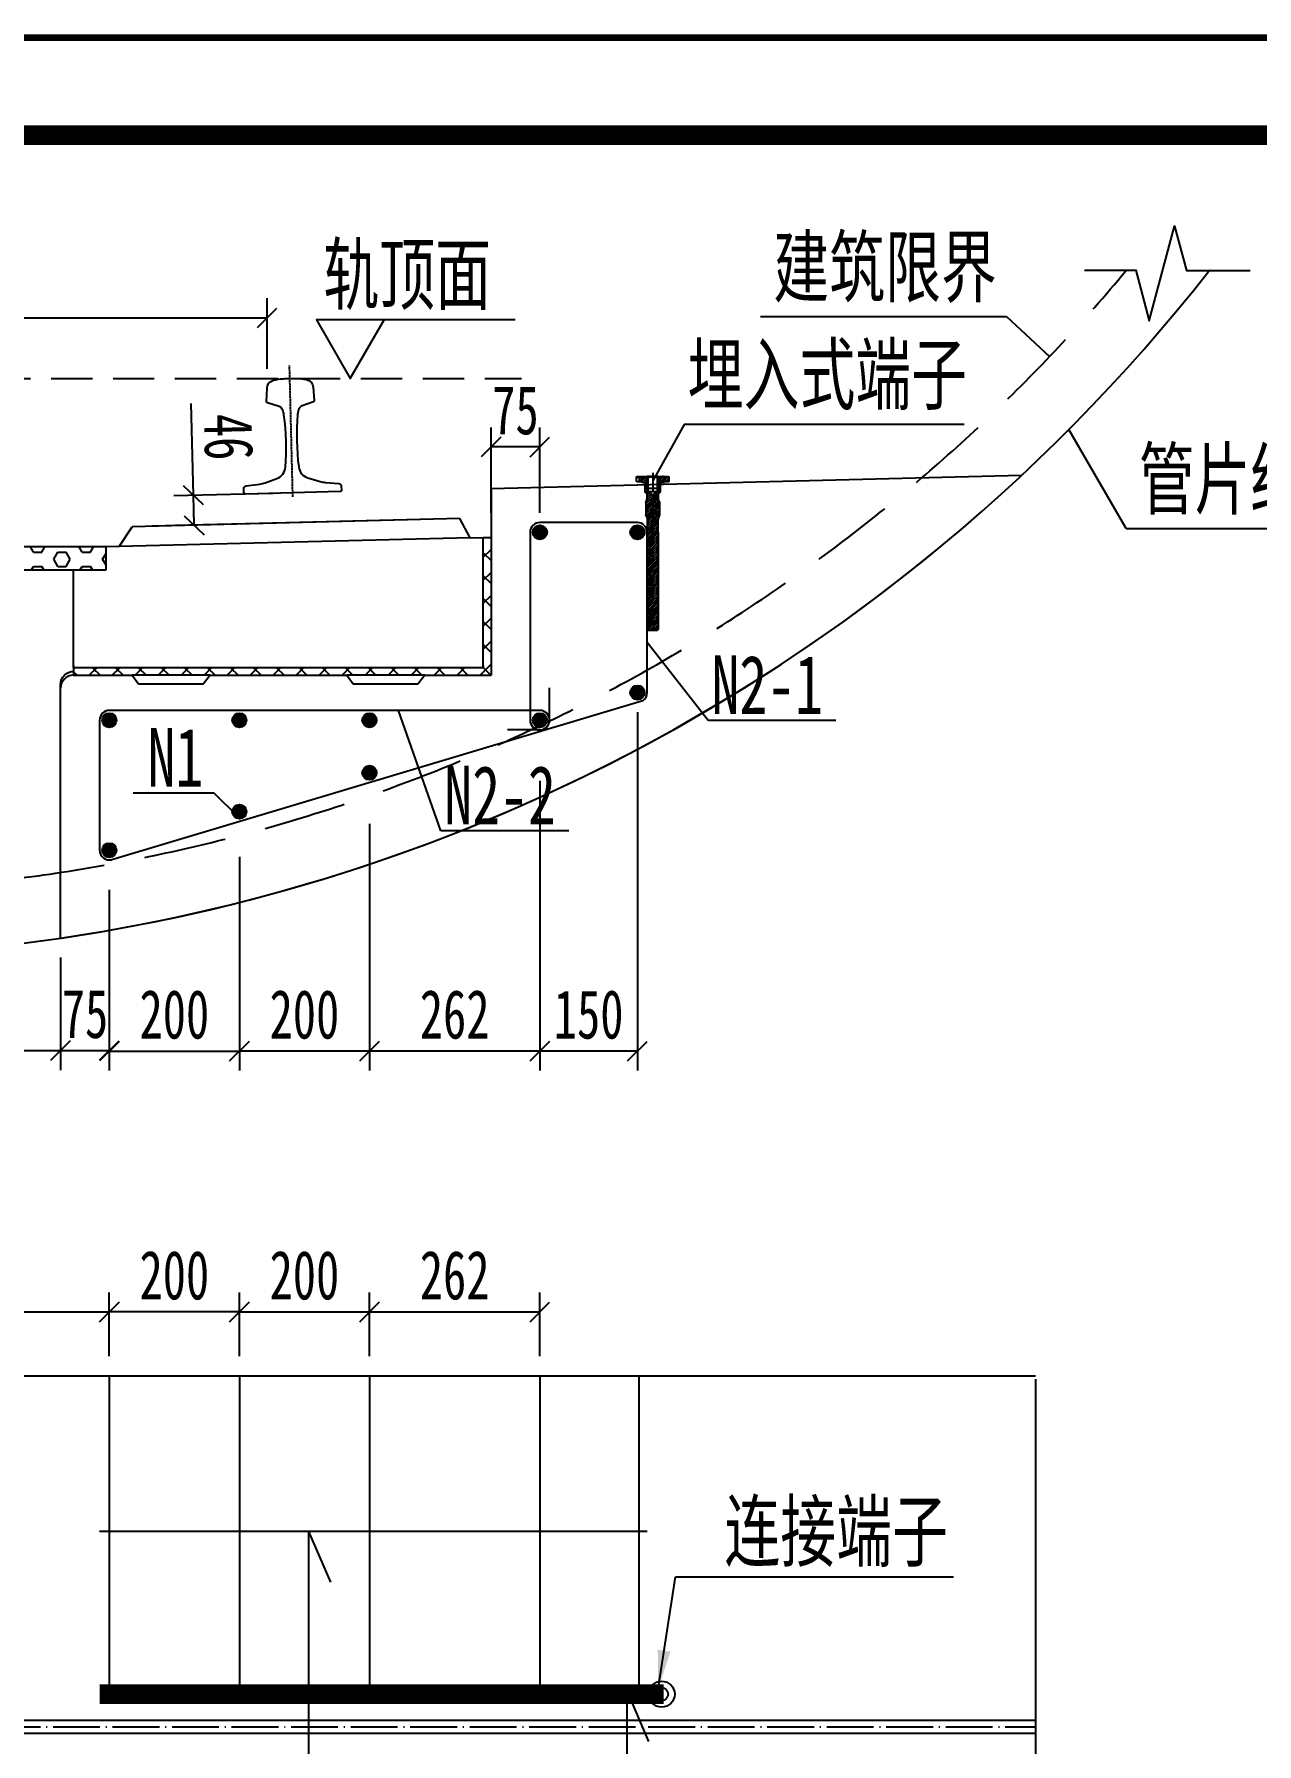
# Model space of a CAD drawing. Header units: millimetres. Extents: x -1537 to 20523, y -39880 to -29629.
# Drawn here: x 12463 to 14343, y -33588 to -30959 of the extents above; entities that cross this region are included whole.
import ezdxf
from ezdxf.enums import TextEntityAlignment as Align

# ---------------------------------------------------------------- set-up
doc = ezdxf.new("R2010")
doc.units = ezdxf.units.MM
for name, pattern in [('ACAD_ISO04W100', [30.5, 24, -3, 0.5, -3]), ('CENTER', [4.1, 3, -0.5, 0.1, -0.5]), ('DASHED', [19.05, 12.7, -6.35])]:
    doc.linetypes.add(name, pattern=pattern)
doc.layers.get('Defpoints').update_dxf_attribs({"color": 250})
for name, color, linetype in [('07', 6, 'CENTER'), ('2', 4, 'Continuous'), ('4', 4, 'Continuous'), ('Axes', 7, 'ACAD_ISO04W100'), ('BZ', 7, 'Continuous'), ('D■02 地材填充', 250, 'Continuous'), ('GesoftDrawFrameFrameBlockLayer', 7, 'Continuous'), ('GesoftDrawFrameInLineLayer', 85, 'Continuous'), ('GesoftDrawFrameOutLineLayer', 180, 'Continuous'), ('GesoftDrawFrameTitleLayer', 7, 'Continuous'), ('Q◆03 公共标注', 44, 'Continuous'), ('Wall-混凝土墙', 200, 'Continuous'), ('Z☆06 引线层', 44, 'Continuous'), ('Z☆09 辅助线', 60, 'Continuous'), ('标注', 3, 'Continuous'), ('粗实线', 4, 'Continuous'), ('钢筋', 4, 'Continuous')]:
    doc.layers.add(name, color=color, linetype=linetype)
doc.styles.add('宋体', font='SimSun.ttf', dxfattribs={"width": 0.7})
doc.styles.add('宋体样式', font='SimSun.ttf', dxfattribs={"width": 0.8})
doc.styles.add('宋体样式宽度0.7', font='SimSun.ttf', dxfattribs={"width": 0.7})
doc.styles.add('条形码', font='BC_C39.FBC', dxfattribs={"height": 11})
doc.dimstyles.new('1比30', dxfattribs={"dimscale": 30, "dimtxt": 2.5, "dimasz": 1, "dimexe": 1, "dimexo": 1, "dimtad": 3, "dimdec": 0, "dimzin": 0, "dimdsep": 46, "dimtxsty": '宋体', "dimblk": 'OBLIQUE', "dimcen": 0.09, "dimadec": 0, "dimazin": 0, "dimtfac": 1, "dimtdec": 0, "dimtofl": 0, "dimtmove": 0, "dimatfit": 3, "dimfxl": 0, "dimtolj": 1, "dimtzin": 0, "dimarcsym": 0})

# ---------------------------------------------------------------- blocks, each defined once
blk = doc.blocks.new('_Oblique')
at = {"color": 0, "linetype": 'ByBlock', "lineweight": -2}
blk.add_line((-0.5, -0.5), (0.5, 0.5), dxfattribs=at)
blk = doc.blocks.new('*D77')
at = {"layer": 'Defpoints', "color": 0, "transparency": 16777216}
for p in [(12821, -31395.3), (11385.9, -31503.7), (12821, -31503.7)]:
    blk.add_point(p, dxfattribs=at)
at = {"layer": '标注', "color": 0, "lineweight": -2, "transparency": 16777216}
for p, q in [((11385.9, -31473.7), (11385.9, -31365.3)), ((12821, -31473.7), (12821, -31365.3)), ((11385.9, -31395.3), (12821, -31395.3))]:
    blk.add_line(p, q, dxfattribs=at)
at = {"layer": '标注', "color": 0, "lineweight": -2, "transparency": 16777216, "xscale": 30, "yscale": 30, "zscale": 30, "rotation": 180}
blk.add_blockref('_Oblique', (11385.9, -31395.3), dxfattribs=at)
at = {"layer": '标注', "color": 0, "lineweight": -2, "transparency": 16777216, "xscale": 30, "yscale": 30, "zscale": 30}
blk.add_blockref('_Oblique', (12821, -31395.3), dxfattribs=at)
at = {"layer": '标注', "color": 0, "transparency": 16777216, "insert": (12200.8, -31339.1), "char_height": 75, "attachment_point": 5, "style": '宋体'}
blk.add_mtext('\\A1;1435', dxfattribs=at)
blk = doc.blocks.new('*D79')
at = {"layer": 'Defpoints', "color": 0, "transparency": 16777216}
for p in [(12860.4, -31664.5), (12708.9, -31714.3), (12861.5, -31710.5)]:
    blk.add_point(p, dxfattribs=at)
at = {"layer": '标注', "color": 0, "lineweight": -2, "transparency": 16777216}
for p, q in [((12707.8, -31668.3), (12704.2, -31526.9)), ((12830.4, -31665.3), (12677.8, -31669.1)), ((12708.9, -31714.3), (12707.8, -31668.3)), ((12831.5, -31711.2), (12678.9, -31715))]:
    blk.add_line(p, q, dxfattribs=at)
at = {"layer": '标注', "color": 0, "lineweight": -2, "transparency": 16777216, "xscale": 30, "yscale": 30, "zscale": 30}
for p, rotation in [((12707.8, -31668.3), 91.43209618416522), ((12708.9, -31714.3), 271.4320961841652)]:
    blk.add_blockref('_Oblique', p, dxfattribs=dict(at, rotation=rotation))
at = {"layer": '标注', "color": 0, "transparency": 16777216, "insert": (12761.8, -31578.6), "char_height": 75, "attachment_point": 5, "rotation": 271.4321, "style": '宋体'}
blk.add_mtext('\\A1;46', dxfattribs=at)
blk = doc.blocks.new('*D73')
at = {"layer": 'Defpoints', "color": 0, "transparency": 16777216}
for p in [(12978.4, -32143.7), (12778.4, -32194.4), (12778.4, -32523.1)]:
    blk.add_point(p, dxfattribs=at)
at = {"layer": 'Wall-混凝土墙', "color": 0, "lineweight": -2, "transparency": 16777216}
for p, q in [((12978.4, -32173.7), (12978.4, -32553.1)), ((12778.4, -32224.4), (12778.4, -32553.1)), ((12978.4, -32523.1), (12778.4, -32523.1))]:
    blk.add_line(p, q, dxfattribs=at)
at = {"layer": 'Wall-混凝土墙', "color": 0, "lineweight": -2, "transparency": 16777216, "xscale": 30, "yscale": 30, "zscale": 30, "rotation": 180}
blk.add_blockref('_Oblique', (12778.4, -32523.1), dxfattribs=at)
at = {"layer": 'Wall-混凝土墙', "color": 0, "lineweight": -2, "transparency": 16777216, "xscale": 30, "yscale": 30, "zscale": 30}
blk.add_blockref('_Oblique', (12978.4, -32523.1), dxfattribs=at)
at = {"layer": 'Wall-混凝土墙', "color": 0, "transparency": 16777216, "insert": (12878.4, -32466.9), "char_height": 75, "attachment_point": 5, "style": '宋体'}
blk.add_mtext('\\A1;200', dxfattribs=at)
blk = doc.blocks.new('*D74')
at = {"layer": 'Defpoints', "color": 0, "transparency": 16777216}
for p in [(12778.4, -32194.4), (12578.4, -32245), (12778.4, -32523.1)]:
    blk.add_point(p, dxfattribs=at)
at = {"layer": 'Wall-混凝土墙', "color": 0, "lineweight": -2, "transparency": 16777216}
for p, q in [((12778.4, -32224.4), (12778.4, -32553.1)), ((12578.4, -32275), (12578.4, -32553.1)), ((12578.4, -32523.1), (12778.4, -32523.1))]:
    blk.add_line(p, q, dxfattribs=at)
at = {"layer": 'Wall-混凝土墙', "color": 0, "lineweight": -2, "transparency": 16777216, "xscale": 30, "yscale": 30, "zscale": 30, "rotation": 180}
blk.add_blockref('_Oblique', (12578.4, -32523.1), dxfattribs=at)
at = {"layer": 'Wall-混凝土墙', "color": 0, "lineweight": -2, "transparency": 16777216, "xscale": 30, "yscale": 30, "zscale": 30}
blk.add_blockref('_Oblique', (12778.4, -32523.1), dxfattribs=at)
at = {"layer": 'Wall-混凝土墙', "color": 0, "transparency": 16777216, "insert": (12678.4, -32466.9), "char_height": 75, "attachment_point": 5, "style": '宋体'}
blk.add_mtext('\\A1;200', dxfattribs=at)
blk = doc.blocks.new('*D75')
at = {"layer": 'Defpoints', "color": 0, "transparency": 16777216}
for p in [(13240.4, -32077.4), (12978.4, -32143.7), (12978.4, -32523.1)]:
    blk.add_point(p, dxfattribs=at)
at = {"layer": 'Wall-混凝土墙', "color": 0, "lineweight": -2, "transparency": 16777216}
for p, q in [((13240.4, -32107.4), (13240.4, -32553.1)), ((12978.4, -32173.7), (12978.4, -32553.1)), ((13240.4, -32523.1), (12978.4, -32523.1))]:
    blk.add_line(p, q, dxfattribs=at)
at = {"layer": 'Wall-混凝土墙', "color": 0, "lineweight": -2, "transparency": 16777216, "xscale": 30, "yscale": 30, "zscale": 30, "rotation": 180}
blk.add_blockref('_Oblique', (12978.4, -32523.1), dxfattribs=at)
at = {"layer": 'Wall-混凝土墙', "color": 0, "lineweight": -2, "transparency": 16777216, "xscale": 30, "yscale": 30, "zscale": 30}
blk.add_blockref('_Oblique', (13240.4, -32523.1), dxfattribs=at)
at = {"layer": 'Wall-混凝土墙', "color": 0, "transparency": 16777216, "insert": (13109.4, -32466.9), "char_height": 75, "attachment_point": 5, "style": '宋体'}
blk.add_mtext('\\A1;262', dxfattribs=at)
blk = doc.blocks.new('*D76')
at = {"layer": 'Defpoints', "color": 0, "transparency": 16777216}
for p in [(13390.4, -31971.7), (13240.4, -32077.4), (13240.4, -32523.1)]:
    blk.add_point(p, dxfattribs=at)
at = {"layer": 'Wall-混凝土墙', "color": 0, "lineweight": -2, "transparency": 16777216}
for p, q in [((13390.4, -32001.7), (13390.4, -32553.1)), ((13240.4, -32107.4), (13240.4, -32553.1)), ((13390.4, -32523.1), (13240.4, -32523.1))]:
    blk.add_line(p, q, dxfattribs=at)
at = {"layer": 'Wall-混凝土墙', "color": 0, "lineweight": -2, "transparency": 16777216, "xscale": 30, "yscale": 30, "zscale": 30, "rotation": 180}
blk.add_blockref('_Oblique', (13240.4, -32523.1), dxfattribs=at)
at = {"layer": 'Wall-混凝土墙', "color": 0, "lineweight": -2, "transparency": 16777216, "xscale": 30, "yscale": 30, "zscale": 30}
blk.add_blockref('_Oblique', (13390.4, -32523.1), dxfattribs=at)
at = {"layer": 'Wall-混凝土墙', "color": 0, "transparency": 16777216, "insert": (13315.4, -32466.9), "char_height": 75, "attachment_point": 5, "style": '宋体'}
blk.add_mtext('\\A1;150', dxfattribs=at)
blk = doc.blocks.new('埋入式端子-2')
at = {"color": 2, "linetype": 'CENTER', "ltscale": 10}
blk.add_line((0, 0), (0, -242.2), dxfattribs=at)
at = {"color": 2, "ltscale": 0.03}
for p, q in [((-25, -6.9), (-25, -12.4)), ((-19.7, -13.9), (-25, -8.6)), ((-23.4, -13.9), (-25, -12.3)), ((-21, -5.9), (-24, -5.9)), ((-15, -14.9), (-24, -5.9)), ((-23.5, -13.9), (-17.5, -13.9)), ((-21, -6.2), (-21, -5.9)), ((-19.5, -6.7), (-20.5, -6.7)), ((-19.5, -5.9), (-19.5, -6.7)), ((-16.5, -5.9), (-19.5, -5.9)), ((-8.5, -17.7), (-19.5, -6.7)), ((-17.5, -13.9), (-17.5, -13.9)), ((-16.5, -6), (-16.6, -5.9)), ((-16.5, -6.7), (-16.5, -5.9)), ((-15.5, -6.7), (-16.5, -6.7)), ((-16.5, -14.9), (-13.5, -14.9)), ((-8.5, -14), (-15.8, -6.7)), ((-15, -5.9), (-15, -6.2)), ((-8.5, -5.9), (-15, -5.9)), ((-8.5, -10.3), (-12.9, -5.9)), ((-11.5, -16.9), (-11.5, -29.4)), ((-8.5, -21.4), (-11.5, -18.4)), ((-7.4, -26.2), (-11.5, -22.1)), ((0, -37.3), (-11.5, -25.8)), ((-8.5, -6.5), (-9.2, -5.9)), ((-7.4, -7), (-8.5, -5.9)), ((-8.5, -23.9), (-8.5, -5.9)), ((8.5, -23.9), (-8.5, -23.9)), ((-7.4, -28.9), (-7.4, -7)), ((-7.4, -7), (7.4, -7)), ((8.5, -5.9), (7.4, -7)), ((7.4, -7), (7.4, -28.9)), ((11.3, -30.1), (7.4, -26.2)), ((24, -5.9), (8.5, -5.9)), ((8.5, -23.9), (8.5, -5.9)), ((14.7, -14.9), (8.5, -8.7)), ((11.8, -15.8), (8.5, -12.4)), ((11.5, -19.1), (8.5, -16.1)), ((11.5, -22.8), (8.5, -19.8)), ((11.5, -26.5), (8.5, -23.5)), ((17.5, -14), (9.4, -5.9)), ((11.5, -29.4), (11.5, -16.9)), ((21, -13.8), (13.1, -5.9)), ((13.5, -14.9), (16.5, -14.9)), ((21, -10.1), (16.8, -5.9)), ((17.5, -13.9), (23.5, -13.9)), ((25, -6.7), (21, -6.7)), ((21, -6.9), (21, -13.9)), ((25, -7), (21, -7)), ((25, -12.4), (25, -6.9)), ((-10.2, -30.9), (-11.5, -29.5)), ((-10.7, -45.6), (-10.7, -64.6)), ((0, -59.6), (-10.7, -48.9)), ((10.2, -66.1), (-10.6, -45.2)), ((-10, -30.9), (-9.9, -30.9)), ((0, -52.2), (-9.3, -42.8)), ((0, -48.5), (-8.6, -39.8)), ((-8.4, -32.4), (-8.4, -38.5)), ((0, -41), (-8.4, -32.7)), ((0, -44.7), (-8.4, -36.4)), ((0, -34.3), (-7.4, -28.9)), ((7.4, -28.9), (-7.4, -28.9)), ((7.4, -28.9), (0, -34.3)), ((10.7, -48), (0, -37.3)), ((10.7, -51.7), (0, -41)), ((10.7, -55.4), (0, -44.7)), ((10.7, -59.1), (0, -48.5)), ((10.7, -62.9), (0, -52.2)), ((9.4, -43), (0.4, -34)), ((8.4, -38.2), (2.5, -32.4)), ((8.4, -34.5), (4.7, -30.9)), ((8.8, -31.3), (6.8, -29.3)), ((8.4, -38.5), (8.4, -32.4)), ((9.9, -30.9), (10, -30.9)), ((10.7, -45.6), (10.7, -64.6)), ((0, -63.3), (-10.7, -52.6)), ((0, -67), (-10.7, -56.3)), ((0, -70.7), (-10.7, -60)), ((0, -74.4), (-10.7, -63.8)), ((0, -78.2), (-8.9, -69.3)), ((-8.4, -91.1), (-8.4, -72)), ((0, -81.9), (-8.4, -73.5)), ((0, -85.6), (-8.4, -77.2)), ((9, -68.6), (0, -59.6)), ((8.4, -71.7), (0, -63.3)), ((8.4, -75.4), (0, -67)), ((8.4, -79.1), (0, -70.7)), ((8.4, -82.8), (0, -74.4)), ((8.4, -86.5), (0, -78.2)), ((8.4, -72), (8.4, -91.1)), ((0, -89.3), (-8.4, -80.9)), ((8.4, -101.4), (-8.4, -84.7)), ((8.4, -105.1), (-8.4, -88.4)), ((-8.4, -91.1), (-8.4, -97.8)), ((-3.2, -97.2), (-8.4, -92.1)), ((8.4, -108.8), (-8.4, -92.1)), ((0, -104.1), (-8.4, -95.8)), ((-8.4, -97.8), (-8.4, -241.2)), ((0, -107.9), (-8.4, -99.5)), ((0, -111.6), (-8.4, -103.2)), ((0, -100.4), (-0.4, -100)), ((8.4, -90.2), (0, -81.9)), ((7.6, -93.2), (0, -85.6)), ((8.4, -97.6), (0, -89.3)), ((0.6, -93.6), (0, -93)), ((8.4, -112.5), (0, -104.1)), ((8.4, -105.1), (0.9, -97.6)), ((8.4, -101.4), (3.3, -96.3)), ((8.4, -91.1), (8.4, -241.2)), ((-8.4, -124.2), (-8.8, -123.8)), ((0, -115.3), (-8.4, -106.9)), ((0, -119), (-8.4, -110.6)), ((0, -122.7), (-8.4, -114.4)), ((0, -126.4), (-8.4, -118.1)), ((0, -130.1), (-8.4, -121.8)), ((0, -133.8), (-8.4, -125.5)), ((0, -137.6), (-8.4, -129.2)), ((8.4, -116.2), (0, -107.9)), ((8.4, -119.9), (0, -111.6)), ((8.4, -123.6), (0, -115.3)), ((8.4, -127.3), (0, -119)), ((8.4, -131.1), (0, -122.7)), ((8.4, -134.8), (0, -126.4)), ((8.4, -138.5), (0, -130.1)), ((8.4, -149.6), (-8.4, -132.9)), ((8.4, -153.3), (-8.4, -136.6)), ((8.4, -157), (-8.4, -140.3)), ((8.4, -160.8), (-8.4, -144.1)), ((8.4, -164.5), (-8.4, -147.8)), ((-8.4, -150.5), (-8.4, -157.2)), ((-3.2, -156.6), (-8.4, -151.5)), ((8.4, -168.2), (-8.4, -151.5)), ((0, -163.5), (-8.4, -155.2)), ((8.4, -142.2), (0, -133.8)), ((8.4, -145.9), (0, -137.6)), ((7.6, -152.6), (0, -145)), ((0.6, -153), (0, -152.4)), ((8.4, -164.5), (0.9, -157)), ((8.4, -160.8), (3.3, -155.7)), ((8.4, -150.5), (8.4, -157.6)), ((0, -167.3), (-8.4, -158.9)), ((0, -171), (-8.4, -162.6)), ((0, -174.7), (-8.4, -166.3)), ((0, -178.4), (-8.4, -170)), ((0, -182.1), (-8.4, -173.8)), ((0, -185.8), (-8.4, -177.5)), ((0, -189.5), (-8.4, -181.2)), ((0, -159.8), (-0.4, -159.4)), ((8.4, -171.9), (0, -163.5)), ((8.4, -175.6), (0, -167.3)), ((8.4, -179.3), (0, -171)), ((8.4, -183), (0, -174.7)), ((8.4, -186.7), (0, -178.4)), ((8.4, -190.5), (0, -182.1)), ((0, -193.2), (-8.4, -184.9)), ((0, -196.9), (-8.4, -188.6)), ((8.4, -209), (-8.4, -192.3)), ((8.4, -212.7), (-8.4, -196)), ((8.4, -216.4), (-8.4, -199.7)), ((8.4, -220.1), (-8.4, -203.4)), ((8.4, -223.9), (-8.4, -207.2)), ((-8.4, -209.9), (-8.4, -216.6)), ((8.4, -194.2), (0, -185.8)), ((8.4, -197.9), (0, -189.5)), ((8.4, -201.6), (0, -193.2)), ((8.4, -205.3), (0, -196.9)), ((7.6, -212), (0, -204.4)), ((-3.2, -216), (-8.4, -210.9)), ((8.4, -227.6), (-8.4, -210.9)), ((0, -222.9), (-8.4, -214.6)), ((0, -226.6), (-8.4, -218.3)), ((8.4, -238.7), (-8.4, -222)), ((7.2, -241.2), (-8.4, -225.7)), ((3.4, -241.2), (-8.4, -229.4)), ((0, -241.5), (-8.4, -233.1)), ((0, -219.2), (-0.4, -218.8)), ((0.6, -212.4), (0, -211.8)), ((8.4, -231.3), (0, -222.9)), ((8.4, -235), (0, -226.6)), ((8.4, -223.9), (0.9, -216.4)), ((-4, -241.2), (-8.4, -236.9)), ((8.3, -241.2), (-8.4, -241.2)), ((-8.4, -241.2), (-7.4, -242.2)), ((7.3, -242.2), (-7.4, -242.2)), ((8.3, -241.2), (7.3, -242.2))]:
    blk.add_line(p, q, dxfattribs=at)
at = {"color": 2}
for p, q in [((-19.5, -5.9), (-21, -5.9)), ((-16.5, -5.9), (-15, -5.9)), ((-15, -5.9), (-15, -5.9)), ((-8.5, -5.9), (8.5, -5.9)), ((17.5, -13.9), (17.5, -13.9))]:
    blk.add_line(p, q, dxfattribs=at)
at = {"color": 2, "ltscale": 0.03}
for centre, radius, start, end in [((-24, -6.9), 1, 90, 180), ((-23.5, -12.4), 1.5, 180, 270), ((-20.5, -6.2), 0.5, 180, 270), ((-16.5, -13.9), 1, 180, 270), ((-15.5, -6.2), 0.5, 270, 0), ((-13.5, -16.9), 2, 0, 90), ((13.5, -16.9), 2, 90, 180), ((16.5, -13.9), 1, 270, 0), ((20, -6.9), 1, 0, 90), ((23.5, -12.4), 1.5, 270, 0), ((24, -6.9), 1, 0, 90), ((-10, -29.4), 1.5, 180, 270), ((-9.9, -32.4), 1.5, 0, 90), ((9.9, -32.4), 1.5, 90, 180), ((10, -29.4), 1.5, 270, 0), ((9.1, -45.6), 1.6, 0, 38.3125), ((8.3, -64.6), 2.4, 323.4468, 0)]:
    blk.add_arc(centre, radius, start, end, dxfattribs=at)
at = {"color": 2}
for centre, radius, start, end in [((-9.1, -45.6), 1.6, 141.6875, 180), ((-8.3, -64.6), 2.4, 180, 216.5532)]:
    blk.add_arc(centre, radius, start, end, dxfattribs=at)
at = {"color": 2, "ltscale": 0.03}
for points in [[(-10.3, -44.6), (-8.8, -42.7), (-8.9, -40.6), (-8.4, -38.5)], [(10.3, -44.6), (8.8, -42.7), (8.9, -40.6), (8.4, -38.5)], [(-10.2, -66), (-8.8, -67.9), (-8.9, -70), (-8.4, -72)], [(10.2, -66), (8.8, -67.9), (8.9, -70), (8.4, -72)]]:
    blk.add_open_spline(points, degree=3, dxfattribs=at)
blk = doc.blocks.new('*D85')
at = {"layer": 'Defpoints', "color": 0, "transparency": 16777216}
for p in [(13165.4, -31594), (13165.4, -31725.1), (13240.4, -31725.1)]:
    blk.add_point(p, dxfattribs=at)
at = {"layer": 'Wall-混凝土墙', "color": 0, "lineweight": -2, "transparency": 16777216}
for p, q in [((13165.4, -31695.1), (13165.4, -31564)), ((13240.4, -31695.1), (13240.4, -31564)), ((13240.4, -31594), (13165.4, -31594))]:
    blk.add_line(p, q, dxfattribs=at)
at = {"layer": 'Wall-混凝土墙', "color": 0, "lineweight": -2, "transparency": 16777216, "xscale": 30, "yscale": 30, "zscale": 30, "rotation": 180}
blk.add_blockref('_Oblique', (13165.4, -31594), dxfattribs=at)
at = {"layer": 'Wall-混凝土墙', "color": 0, "lineweight": -2, "transparency": 16777216, "xscale": 30, "yscale": 30, "zscale": 30}
blk.add_blockref('_Oblique', (13240.4, -31594), dxfattribs=at)
at = {"layer": 'Wall-混凝土墙', "color": 0, "transparency": 16777216, "insert": (13202.9, -31537.7), "char_height": 75, "attachment_point": 5, "style": '宋体'}
blk.add_mtext('\\A1;75', dxfattribs=at)
blk = doc.blocks.new('*D70')
at = {"layer": 'Defpoints', "color": 0, "transparency": 16777216}
for p in [(12978.4, -32924.2), (12778.4, -33022.4), (12978.4, -33022.4)]:
    blk.add_point(p, dxfattribs=at)
at = {"layer": 'Q◆03 公共标注', "color": 0, "lineweight": -2, "transparency": 16777216}
for p, q in [((12778.4, -32992.4), (12778.4, -32894.2)), ((12978.4, -32992.4), (12978.4, -32894.2)), ((12778.4, -32924.2), (12978.4, -32924.2))]:
    blk.add_line(p, q, dxfattribs=at)
at = {"layer": 'Q◆03 公共标注', "color": 0, "lineweight": -2, "transparency": 16777216, "xscale": 30, "yscale": 30, "zscale": 30, "rotation": 180}
blk.add_blockref('_Oblique', (12778.4, -32924.2), dxfattribs=at)
at = {"layer": 'Q◆03 公共标注', "color": 0, "lineweight": -2, "transparency": 16777216, "xscale": 30, "yscale": 30, "zscale": 30}
blk.add_blockref('_Oblique', (12978.4, -32924.2), dxfattribs=at)
at = {"layer": 'Q◆03 公共标注', "color": 0, "transparency": 16777216, "insert": (12878.4, -32868), "char_height": 75, "attachment_point": 5, "style": '宋体'}
blk.add_mtext('\\A1;200', dxfattribs=at)
blk = doc.blocks.new('*D71')
at = {"layer": 'Defpoints', "color": 0, "transparency": 16777216}
for p in [(13240.4, -32924.2), (12978.4, -33022.4), (13240.4, -33022.4)]:
    blk.add_point(p, dxfattribs=at)
at = {"layer": 'Q◆03 公共标注', "color": 0, "lineweight": -2, "transparency": 16777216}
for p, q in [((12978.4, -32992.4), (12978.4, -32894.2)), ((13240.4, -32992.4), (13240.4, -32894.2)), ((12978.4, -32924.2), (13240.4, -32924.2))]:
    blk.add_line(p, q, dxfattribs=at)
at = {"layer": 'Q◆03 公共标注', "color": 0, "lineweight": -2, "transparency": 16777216, "xscale": 30, "yscale": 30, "zscale": 30, "rotation": 180}
blk.add_blockref('_Oblique', (12978.4, -32924.2), dxfattribs=at)
at = {"layer": 'Q◆03 公共标注', "color": 0, "lineweight": -2, "transparency": 16777216, "xscale": 30, "yscale": 30, "zscale": 30}
blk.add_blockref('_Oblique', (13240.4, -32924.2), dxfattribs=at)
at = {"layer": 'Q◆03 公共标注', "color": 0, "transparency": 16777216, "insert": (13109.4, -32868), "char_height": 75, "attachment_point": 5, "style": '宋体'}
blk.add_mtext('\\A1;262', dxfattribs=at)
blk = doc.blocks.new('*D72')
at = {"layer": 'Defpoints', "color": 0, "transparency": 16777216}
for p in [(12578.4, -32924.2), (12578.4, -33022.4), (12778.4, -33022.4)]:
    blk.add_point(p, dxfattribs=at)
at = {"layer": 'Q◆03 公共标注', "color": 0, "lineweight": -2, "transparency": 16777216}
for p, q in [((12578.4, -32992.4), (12578.4, -32894.2)), ((12778.4, -32992.4), (12778.4, -32894.2)), ((12778.4, -32924.2), (12578.4, -32924.2))]:
    blk.add_line(p, q, dxfattribs=at)
at = {"layer": 'Q◆03 公共标注', "color": 0, "lineweight": -2, "transparency": 16777216, "xscale": 30, "yscale": 30, "zscale": 30, "rotation": 180}
blk.add_blockref('_Oblique', (12578.4, -32924.2), dxfattribs=at)
at = {"layer": 'Q◆03 公共标注', "color": 0, "lineweight": -2, "transparency": 16777216, "xscale": 30, "yscale": 30, "zscale": 30}
blk.add_blockref('_Oblique', (12778.4, -32924.2), dxfattribs=at)
at = {"layer": 'Q◆03 公共标注', "color": 0, "transparency": 16777216, "insert": (12678.4, -32868), "char_height": 75, "attachment_point": 5, "style": '宋体'}
blk.add_mtext('\\A1;200', dxfattribs=at)
blk = doc.blocks.new('*D87')
at = {"layer": 'Defpoints', "color": 0, "transparency": 16777216}
for p in [(12578.4, -32924.2), (12103.4, -33042.5), (12578.4, -33022.4)]:
    blk.add_point(p, dxfattribs=at)
at = {"layer": '钢筋', "color": 0, "lineweight": -2, "transparency": 16777216}
for p, q in [((12103.4, -33012.5), (12103.4, -32894.2)), ((12578.4, -32992.4), (12578.4, -32894.2)), ((12103.4, -32924.2), (12578.4, -32924.2))]:
    blk.add_line(p, q, dxfattribs=at)
at = {"layer": '钢筋', "color": 0, "lineweight": -2, "transparency": 16777216, "xscale": 30, "yscale": 30, "zscale": 30, "rotation": 180}
blk.add_blockref('_Oblique', (12103.4, -32924.2), dxfattribs=at)
at = {"layer": '钢筋', "color": 0, "lineweight": -2, "transparency": 16777216, "xscale": 30, "yscale": 30, "zscale": 30}
blk.add_blockref('_Oblique', (12578.4, -32924.2), dxfattribs=at)
at = {"layer": '钢筋', "color": 0, "transparency": 16777216, "insert": (12340.9, -32868), "char_height": 75, "attachment_point": 5, "style": '宋体'}
blk.add_mtext('\\A1;475', dxfattribs=at)
blk = doc.blocks.new('0.75_ffb4e8d4558ec0704e1d2cd9ca1a2cbc')
at = {"layer": 'GesoftDrawFrameInLineLayer', "color": 0, "const_width": 1}
blk.add_lwpolyline([(0, 0), (0, 287), (-705, 287), (-705, 0), (0, 0)], dxfattribs=at)
at = {"layer": 'GesoftDrawFrameOutLineLayer', "color": 0, "const_width": 0.35}
blk.add_lwpolyline([(5, -5), (5, 292), (-730, 292), (-730, -5), (5, -5)], dxfattribs=at)
blk = doc.blocks.new('GESOFT00000000NEW_049a35bf7f0736cc4250df00ece10f93_ffb4e8d4558ec0704e1d2cd9ca1a2cbc_2e1cf7a908f61d0b50dc33cccab90907')
at = {"layer": 'GesoftDrawFrameFrameBlockLayer'}
blk.add_blockref('0.75_ffb4e8d4558ec0704e1d2cd9ca1a2cbc', (0, 0), dxfattribs=at)
at = {"layer": 'GesoftDrawFrameTitleLayer', "color": 7, "style": '条形码', "width": 2}
blk.add_attdef('BARCODE', (-2.796, 60.502), '', height=6, rotation=90, dxfattribs=at)
at = {"layer": 'GesoftDrawFrameTitleLayer', "style": '宋体样式'}
for tag, height, width, p in [('GCMC0', 3.6, 0.8, (-40, 43.4)), ('SHEJI', 2.5, 0.8, (-154, 35.2)), ('SHEJI2', 2.5, 0.8, (-137.763, 35.267)), ('SJJD', 2.5, 0.8, (-14, 34.4)), ('JIAOHE', 2.5, 0.8, (-154, 28.8)), ('JIAOHE2', 2.5, 0.8, (-137.614, 28.829)), ('VERSION0', 2.5, 0.8, (-14, 26.4)), ('ZTSD', 2.5, 0.8, (-190, 24)), ('CEMING', 4, 0.7, (-84, 22.588)), ('ZYFZR1', 2.5, 0.8, (-154, 22.4)), ('ZYFZR2', 2.5, 0.8, (-137.757, 22.237)), ('BILI', 2.5, 0.8, (-14, 18.4)), ('XMFZR1', 2.5, 0.8, (-154, 16)), ('XMFZR2', 2.5, 0.8, (-137.983, 16.217)), ('DOCNAME0', 3.5, 0.9, (-84, 13.27)), ('RIQI', 2.5, 0.8, (-14, 10.4)), ('SENHE', 2.5, 0.8, (-154, 9.6)), ('SENHE2', 2.5, 0.8, (-137.406, 9.521)), ('DOCNAME2', 3.5, 0.9, (-84, 9.416)), ('XTSD', 2.5, 0.8, (-190, 4.8)), ('SENDING', 2.5, 0.8, (-154, 3.2)), ('SENDING2', 2.5, 0.8, (-137.406, 3.809)), ('TUHAO', 2.5, 0.8, (-91.5, 3.2)), ('PROJECTNO', 2.5, 0.8, (-47.498, 3.2)), ('PAGENUMBER', 2.5, 0.8, (-31.783, 3.831)), ('PAGECOUNT', 2.5, 0.8, (-10.803, 3.831))]:
    blk.add_attdef(tag, text='', height=height, dxfattribs=dict(at, width=width)).set_placement(p, align=Align.MIDDLE_CENTER)
blk.add_attdef('PIANMING', text='', height=4, dxfattribs=at).set_placement((-84, 31.087), align=Align.MIDDLE_CENTER)
blk = doc.blocks.new('*D93')
at = {"color": 0, "lineweight": -2, "transparency": 16777216}
for p, q in [((11703.4, -32367.2), (11703.4, -32552.2)), ((12503.4, -32379.3), (12503.4, -32552.2)), ((11703.4, -32522.2), (12503.4, -32522.2))]:
    blk.add_line(p, q, dxfattribs=at)
at = {"layer": 'Defpoints', "color": 0, "transparency": 16777216}
for p in [(11703.4, -32337.2), (12503.4, -32349.3), (12503.4, -32522.2)]:
    blk.add_point(p, dxfattribs=at)
at = {"color": 0, "lineweight": -2, "transparency": 16777216, "xscale": 30, "yscale": 30, "zscale": 30, "rotation": 180}
blk.add_blockref('_Oblique', (11703.4, -32522.2), dxfattribs=at)
at = {"color": 0, "lineweight": -2, "transparency": 16777216, "xscale": 30, "yscale": 30, "zscale": 30}
blk.add_blockref('_Oblique', (12503.4, -32522.2), dxfattribs=at)
at = {"color": 0, "transparency": 16777216, "insert": (12103.4, -32466), "char_height": 75, "attachment_point": 5, "style": '宋体'}
blk.add_mtext('\\A1;800', dxfattribs=at)
blk = doc.blocks.new('*D94')
at = {"color": 0, "lineweight": -2, "transparency": 16777216}
for p, q in [((12503.4, -32379.3), (12503.4, -32552.2)), ((12578.4, -32367.2), (12578.4, -32552.2)), ((12503.4, -32522.2), (12578.4, -32522.2))]:
    blk.add_line(p, q, dxfattribs=at)
at = {"layer": 'Defpoints', "color": 0, "transparency": 16777216}
for p in [(12578.4, -32337.2), (12503.4, -32349.3), (12578.4, -32522.2)]:
    blk.add_point(p, dxfattribs=at)
at = {"color": 0, "lineweight": -2, "transparency": 16777216, "xscale": 30, "yscale": 30, "zscale": 30, "rotation": 180}
blk.add_blockref('_Oblique', (12503.4, -32522.2), dxfattribs=at)
at = {"color": 0, "lineweight": -2, "transparency": 16777216, "xscale": 30, "yscale": 30, "zscale": 30}
blk.add_blockref('_Oblique', (12578.4, -32522.2), dxfattribs=at)
at = {"color": 0, "transparency": 16777216, "insert": (12540.9, -32466), "char_height": 75, "attachment_point": 5, "style": '宋体'}
blk.add_mtext('\\A1;75', dxfattribs=at)

msp = doc.modelspace()

# ---------------------------------------------------------------- hatches: boundary and pattern name
at = {"layer": 'BZ'}
h = msp.add_hatch(dxfattribs=at)
h.set_pattern_fill('HEX,_O', color=256, scale=100)
h.set_pattern_definition([(0, (-509200.607, -18484.084), (0, 21.6506351), [12.5, -25]), (120, (-509200.607, -18484.084), (-18.75, -10.82531755), [12.5, -25]), (60, (-509188.107, -18484.084), (-18.75, 10.82531755), [12.5, -25])])
h.paths.add_polyline_path([(12573.41642, -31747.61563), (12103.41642, -31747.61563), (12103.41642, -31783.11526), (12573.41642, -31783.11526)])
at = {"layer": 'D■02 地材填充'}
h = msp.add_hatch(dxfattribs=at)
h.set_pattern_fill('ANSI37', color=0, scale=200)
h.set_pattern_definition([(45, (-509200.607, -18484.084), (-17.6776695, 17.6776695), []), (135, (-509200.607, -18484.084), (-17.6776695, -17.6776695), [])])
h.paths.add_polyline_path([(13153.41642, -31733.11562), (13153.41642, -31933.11526), (12523.41642, -31933.11526), (12523.41642, -31945.11526), (13165.41642, -31945.11526), (13165.41642, -31733.11526)])
at = {"layer": '钢筋'}
h = msp.add_hatch(color=256, dxfattribs=at)
h.dxf.hatch_style = 1
edge = h.paths.add_edge_path()
edge.add_arc((13240.41642, -31725.14002), 11, 0, 360)
h = msp.add_hatch(color=256, dxfattribs=at)
h.dxf.hatch_style = 1
edge = h.paths.add_edge_path()
edge.add_arc((13240.41642, -31725.14003), 11, 0, 360)
h = msp.add_hatch(color=256, dxfattribs=at)
h.dxf.hatch_style = 1
edge = h.paths.add_edge_path()
edge.add_arc((13390.41642, -31725.14003), 11, 0, 360)
h = msp.add_hatch(color=256, dxfattribs=at)
h.dxf.hatch_style = 1
edge = h.paths.add_edge_path()
edge.add_arc((13390.41643, -31725.14002), 11, 0, 360)
h = msp.add_hatch(color=256, dxfattribs=at)
h.dxf.hatch_style = 1
edge = h.paths.add_edge_path()
edge.add_arc((13390.41643, -31971.70031), 11, 0, 360)
h = msp.add_hatch(color=256, dxfattribs=at)
h.dxf.hatch_style = 1
edge = h.paths.add_edge_path()
edge.add_arc((12578.41642, -32014.14002), 11, 0, 360)
h = msp.add_hatch(color=256, dxfattribs=at)
h.dxf.hatch_style = 1
edge = h.paths.add_edge_path()
edge.add_arc((12778.41642, -32014.14002), 11, 0, 360)
h = msp.add_hatch(color=256, dxfattribs=at)
h.dxf.hatch_style = 1
edge = h.paths.add_edge_path()
edge.add_arc((12978.41642, -32014.14002), 11, 0, 360)
h = msp.add_hatch(color=256, dxfattribs=at)
h.dxf.hatch_style = 1
edge = h.paths.add_edge_path()
edge.add_arc((13240.41642, -32014.14001), 11, 0, 360)
h = msp.add_hatch(color=256, dxfattribs=at)
h.dxf.hatch_style = 1
edge = h.paths.add_edge_path()
edge.add_arc((13240.41642, -32014.14002), 11, 0, 360)
h = msp.add_hatch(color=256, dxfattribs=at)
h.dxf.hatch_style = 1
edge = h.paths.add_edge_path()
edge.add_arc((12978.41643, -32095.03799), 11, 0, 360)
h = msp.add_hatch(color=256, dxfattribs=at)
h.dxf.hatch_style = 1
edge = h.paths.add_edge_path()
edge.add_arc((12778.41643, -32154.91064), 11, 0, 360)
h = msp.add_hatch(color=256, dxfattribs=at)
h.dxf.hatch_style = 1
edge = h.paths.add_edge_path()
edge.add_arc((12578.41642, -32214.14002), 11, 0, 360)
h = msp.add_hatch(color=256, dxfattribs=at)
h.dxf.hatch_style = 1
edge = h.paths.add_edge_path()
edge.add_arc((12578.41643, -32214.14002), 11, 0, 360)

# ---------------------------------------------------------------- linework, layer by layer
at = {"linetype": 'DASHED', "ltscale": 5}
msp.add_line((11345.84615, -31488.50366), (13212.04747, -31488.57034), dxfattribs=at)
msp.add_lwpolyline([(14077.9057, -31322.28679), (14156.68422, -31322.28679), (14177.44497, -31399.76696), (14216.37955, -31254.46114), (14234.68168, -31322.76563), (14332.50977, -31322.76563)])
at = {"ltscale": 0.8}
msp.add_lwpolyline([(12910.16293, -31648.50661), (12931.49422, -31650.33838, -0.3821619134), (12935.15074, -31654.22375), (12935.31119, -31660.64157, -0.4142135624), (12933.3618, -31662.69093), (12787.4074, -31666.33979, -0.4142135624), (12785.35804, -31664.3904), (12785.19759, -31657.97258, -0.3821619134), (12788.6554, -31653.90936), (12809.86851, -31651.01397, 0.0526809065), (12818.03137, -31649.00845), (12836.02721, -31642.51724, 0.2959713505), (12849.19809, -31625.18265, 0.0505666231), (12846.98129, -31544.51286, 0.0993425693), (12843.84726, -31535.18827, 0.1861467865), (12839.32661, -31531.62329), (12821.57431, -31526.22762, -0.3409338849), (12820.15742, -31524.23693), (12820.95192, -31503.65062, -0.334738992), (12830.69887, -31491.4032, -0.0484879342), (12845.99409, -31489.0202, -0.008335579), (12855.98597, -31488.57034, -0.008335579), (12865.98785, -31488.52035, -0.0484879342), (12881.38304, -31490.1361, -0.334738992), (12891.7298, -31501.88118), (12893.55199, -31522.40206, -0.3409338849), (12892.23633, -31524.46107), (12874.84508, -31530.71217, 0.1885271315), (12870.43896, -31534.52348, 0.0993425693), (12867.77479, -31543.99302, 0.0505666231), (12869.59172, -31624.67281, 0.2959713505), (12883.61234, -31641.32761), (12902.75966, -31647.01078, 0.0503850157), (12910.6594, -31648.51241)], format="xyb", dxfattribs=at)
for radius in [20, 10]:
    msp.add_circle((13427.71244, -33512.01782), radius)
msp.add_arc((12103.41642, -29628.53073), 2750, 218.03083125, 322.00023598)
at = {"linetype": 'DASHED', "lineweight": 25, "ltscale": 10}
msp.add_arc((12104.05114, -29628.5308), 2650, 219.72870647, 320.24384723, dxfattribs=at)
at = {"layer": '07', "color": 0, "linetype": 'DASHED', "ltscale": 50}
for p, q in [((12573.41642, -31783.11526), (12573.41642, -31747.61563)), ((12523.41642, -31933.11526), (12523.41642, -31783.11526))]:
    msp.add_line(p, q, dxfattribs=at)
at = {"layer": '07', "color": 2, "linetype": 'DASHED', "ltscale": 50}
msp.add_line((12103.41642, -31783.11526), (12573.41642, -31783.11526), dxfattribs=at)
at = {"layer": '2', "color": 0}
msp.add_line((13076.46708, -31705.10102), (12644.42657, -31715.90203), dxfattribs=at)
at = {"layer": '4', "color": 0, "linetype": 'CENTER'}
msp.add_line((12860.53455, -31670.47389), (12855.49336, -31468.79052), dxfattribs=at)
at = {"layer": '4', "color": 0}
for p, q in [((13165.41642, -31657.99026), (13981.22383, -31637.59502)), ((13165.41642, -31657.99026), (13165.41642, -31945.11526)), ((13117.61577, -31704.16463), (12613.42752, -31716.61243)), ((13133.41642, -31733.78228), (13117.61577, -31704.16463)), ((13133.41642, -31733.78228), (12593.42383, -31747.11544)), ((12593.42752, -31747.11535), (12613.42752, -31716.61243)), ((13133.41642, -31733.78228), (13153.41642, -31733.11562)), ((13153.41642, -31933.11526), (13153.41642, -31733.11526)), ((13153.41642, -31733.11526), (13165.41642, -31733.11526)), ((12593.42752, -31747.11535), (12573.41642, -31747.61563)), ((12523.41642, -31930.11526), (12523.41642, -31945.11526)), ((12523.41642, -31933.11526), (13153.41642, -31933.11526)), ((13153.41642, -31930.11526), (13153.41642, -31933.11526)), ((12523.41642, -31945.11526), (12613.41642, -31945.11526)), ((12613.41642, -31945.11526), (12623.41642, -31958.11526)), ((12733.41642, -31945.11526), (12613.41642, -31945.11526)), ((12623.41642, -31958.11526), (12723.41642, -31958.11526)), ((12733.41642, -31945.11526), (12723.41642, -31958.11526)), ((12733.41642, -31945.11526), (12943.41642, -31945.11526)), ((12943.41642, -31945.11526), (12953.41642, -31958.11526)), ((13063.41642, -31945.11526), (12943.41642, -31945.11526)), ((12953.41642, -31958.11526), (13053.41642, -31958.11526)), ((13063.41642, -31945.11526), (13053.41642, -31958.11526)), ((13063.41642, -31945.11526), (13165.41642, -31945.11526))]:
    msp.add_line(p, q, dxfattribs=at)
msp.add_arc((12523.41642, -31965.11526), 20, 90, 180, dxfattribs=at)
msp.add_arc((12523.41642, -31965.11526), 20, 90, 180, dxfattribs=at)
at = {"layer": 'Axes', "color": 6, "ltscale": 3}
msp.add_line((10204.52958, -33562.01782), (14002.30327, -33562.01782), dxfattribs=at)
at = {"layer": 'BZ'}
msp.add_lwpolyline([(10204.52958, -33022.42944), (12073.20529, -33022.42944), (12090.07776, -33118.11798), (12123.8227, -32926.74091), (12140.69517, -33022.42944), (14002.30327, -33022.42944)], dxfattribs=at)
at = {"layer": 'Wall-混凝土墙'}
for p, q in [((12573.41642, -31747.61563), (12103.41642, -31747.61563)), ((12884.91446, -33262.01782), (12884.91446, -37358.41807)), ((12884.91446, -33262.01782), (12918.51522, -33339.66577)), ((13374.04617, -33507.01782), (13407.64692, -33584.66577)), ((13374.04617, -33512.01782), (13374.04617, -37363.41807))]:
    msp.add_line(p, q, dxfattribs=at)
at = {"layer": 'Wall-混凝土墙', "color": 0}
msp.add_line((12523.41642, -31933.11526), (12523.41642, -31945.11526), dxfattribs=at)
at = {"layer": 'Z☆09 辅助线'}
for p, q in [((14002.30327, -33027.42944), (14002.30327, -37104.36661)), ((10204.52958, -33552.01782), (14002.30327, -33552.01782)), ((10204.52958, -33572.01782), (14002.30327, -33572.01782))]:
    msp.add_line(p, q, dxfattribs=at)
at = {"layer": 'Z☆09 辅助线', "color": 0}
msp.add_lwpolyline([(12503.41642, -32349.2843), (12503.41642, -31959.14004, -0.4142135624), (12523.41642, -31939.14004)], format="xyb", dxfattribs=at)
at = {"layer": '标注'}
for p, q in [((13579.76742, -31393.57022), (13957.92867, -31393.57022)), ((13957.92867, -31393.57022), (14024.22597, -31454.84638)), ((13462.46777, -31559.57731), (13413.94059, -31645.80192)), ((13892.9402, -31559.57731), (13462.46777, -31559.57731)), ((14141.73695, -31719.57103), (14053.78433, -31567.23262)), ((14141.73695, -31719.57103), (14816.4401, -31719.57103)), ((13499.05064, -32014.45705), (13405.41643, -31894.77305)), ((13088.28993, -32184.19685), (13022.91783, -31999.14002)), ((13695.56114, -32014.45705), (13499.05064, -32014.45705)), ((12739.79337, -32126.20147), (12614.835, -32126.20147)), ((12739.79337, -32126.20147), (12775.51628, -32161.92437)), ((13284.80043, -32184.19685), (13088.28993, -32184.19685))]:
    msp.add_line(p, q, dxfattribs=at)
msp.add_lwpolyline([(13202.61372, -31398.59487), (12896.96569, -31398.59487), (12948.90926, -31488.56377), (13000.85283, -31398.59487)], dxfattribs=at)
at = {"layer": '粗实线'}
msp.add_arc((12103.41642, -29628.53073), 2750, 230.45244225, 309.48023636, dxfattribs=at)
at = {"layer": '钢筋'}
for p, q in [((13225.41642, -31725.14002), (13225.41642, -32014.15211)), ((13390.41643, -31710.14002), (13240.41642, -31710.14002)), ((13405.41643, -31971.7018), (13405.41643, -31725.14002)), ((13255.41642, -32014.14002), (13255.41642, -31964.14002)), ((13398.65871, -31984.23287), (12582.09732, -32228.68138)), ((12563.41642, -32014.14002), (12563.41642, -32214.14002)), ((13240.41643, -31999.14002), (12578.41642, -31999.14002)), ((13240.41643, -32029.14002), (13190.41643, -32029.14002)), ((12578.41642, -33022.42944), (12578.41642, -33512.01782)), ((12778.41642, -33022.42944), (12778.41642, -33512.01782)), ((12978.41642, -33022.42944), (12978.41642, -33512.01782)), ((13240.41642, -33022.42944), (13240.41642, -33512.01782)), ((13392.71244, -33022.42944), (13392.71244, -33512.01782)), ((13405.41642, -33262.01782), (12563.41642, -33262.01782))]:
    msp.add_line(p, q, dxfattribs=at)
at = {"layer": '钢筋', "const_width": 30, "elevation": 0}
msp.add_lwpolyline([(12563.41642, -33512.01782), (13430.65331, -33512.01782)], dxfattribs=at)
at = {"layer": '钢筋'}
for centre in [(13240.41642, -31725.14002), (13240.41642, -31725.14003), (13390.41642, -31725.14003), (13390.41643, -31725.14002), (13390.41643, -31971.70031), (12578.41642, -32014.14002), (12778.41642, -32014.14002), (12978.41642, -32014.14002), (13240.41642, -32014.14001), (13240.41642, -32014.14002), (12978.41643, -32095.03799), (12778.41643, -32154.91064), (12578.41642, -32214.14002), (12578.41643, -32214.14002)]:
    msp.add_circle(centre, 11, dxfattribs=at)
for centre, start, end in [((13240.41642, -31725.14002), 90, 180), ((13390.41643, -31725.14002), 360, 90), ((13390.41643, -31971.70032), 303.33171285, 0.00566193), ((12578.41642, -32014.14002), 90, 180), ((13240.41642, -32014.14002), 180, 0), ((13240.41346, -32014.14002), 269.99999554, 89.98868062), ((12578.41642, -32214.14002), 180, 270), ((12578.41642, -32214.14002), 270, 284.20507239), ((12578.41643, -32214.14002), 270, 284.20507239)]:
    msp.add_arc(centre, 15, start, end, dxfattribs=at)

# ---------------------------------------------------------------- block references
at = {"xscale": 30, "yscale": 30, "zscale": 30}
msp.add_blockref('GESOFT00000000NEW_049a35bf7f0736cc4250df00ece10f93_ffb4e8d4558ec0704e1d2cd9ca1a2cbc_2e1cf7a908f61d0b50dc33cccab90907', (20368.09326, -39724.43154), dxfattribs=at)
at = {"xscale": -1, "rotation": 359.940263245697}
msp.add_blockref('埋入式端子-2', (13413.95274, -31633.64252), dxfattribs=at)

# ---------------------------------------------------------------- texts
at = {"layer": 'Z☆06 引线层', "insert": (13524.14903, -33316.3676), "char_height": 90, "attachment_point": 7, "style": '宋体'}
msp.add_mtext('\\A1;连接端子', dxfattribs=at)
at = {"layer": '标注', "width": 0.7}
for s, style, p in [('建筑限界', '宋体', (13599.3046, -31362.02539)), ('轨顶面', '宋体', (12907.54418, -31373.31979)), ('埋入式端子', '宋体', (13467.72418, -31527.12046)), ('管片结构内轮廓', '宋体', (14161.27413, -31688.0262)), ('N2-1', '宋体样式宽度0.7', (13504.30705, -32004.52563)), ('N1', '宋体样式宽度0.7', (12637.21834, -32116.27005)), ('N2-2', '宋体样式宽度0.7', (13093.54634, -32174.26543))]:
    msp.add_text(s, height=90, dxfattribs=dict(at, style=style)).set_placement(p)

# ---------------------------------------------------------------- dimensions: what is measured, and where the dimension line sits
dim = msp.add_linear_dim(base=(12503.41642, -32522.24666), p1=(11703.41642, -32337.19737), p2=(12503.41642, -32349.2843), dimstyle='1比30', override={"dimtmove": 1, "dimfxl": 250})
dim.commit()
dim.dimension.update_dxf_attribs({"geometry": '*D93', "text_midpoint": (12103.41642, -32465.99666)})
dim = msp.add_linear_dim(base=(12578.41643, -32522.24666), p1=(12503.41642, -32349.2843), p2=(12578.41643, -32337.19737), dimstyle='1比30', override={"dimtmove": 1, "dimfxl": 250})
dim.commit()
dim.dimension.update_dxf_attribs({"geometry": '*D94', "text_midpoint": (12540.91643, -32522.24666), "dimtype": 160})
at = {"layer": 'Q◆03 公共标注'}
dim = msp.add_linear_dim(base=(12578.41642, -32924.22224), p1=(12778.41642, -33022.42944), p2=(12578.41642, -33022.42944), angle=180, dimstyle='1比30', dxfattribs=at)
dim.commit()
dim.dimension.update_dxf_attribs({"geometry": '*D72', "text_midpoint": (12678.41642, -32867.97224)})
for p1, p2, picture, middle in [((12778.41642, -33022.42944), (12978.41642, -33022.42944), '*D70', (12878.41642, -32867.97224)), ((12978.41642, -33022.42944), (13240.41642, -33022.42944), '*D71', (13109.41642, -32867.97224))]:
    dim = msp.add_aligned_dim(p1=p1, p2=p2, distance=98.2072, dimstyle='1比30', dxfattribs=at)
    dim.commit()
    dim.dimension.update_dxf_attribs({"geometry": picture, "text_midpoint": middle})
at = {"layer": 'Wall-混凝土墙'}
dim = msp.add_linear_dim(base=(13165.41642, -31593.95804), p1=(13240.41642, -31725.14003), p2=(13165.41642, -31725.14003), dimstyle='1比30', dxfattribs=at)
dim.commit()
dim.dimension.update_dxf_attribs({"geometry": '*D85', "text_midpoint": (13202.91642, -31593.95804), "dimtype": 160})
for base, p1, p2, picture, middle in [((13240.41643, -32523.10405), (13390.41643, -31971.70032), (13240.41643, -32077.4233), '*D76', (13315.41643, -32466.85405)), ((12978.41643, -32523.10405), (13240.41643, -32077.4233), (12978.41643, -32143.74417), '*D75', (13109.41643, -32466.85405)), ((12778.41643, -32523.10405), (12978.41643, -32143.74417), (12778.41643, -32194.37079), '*D73', (12878.41643, -32466.85405)), ((12778.41643, -32523.10405), (12578.41643, -32244.99741), (12778.41643, -32194.37079), '*D74', (12678.41643, -32466.85405))]:
    dim = msp.add_linear_dim(base=base, p1=p1, p2=p2, angle=180, dimstyle='1比30', dxfattribs=at)
    dim.commit()
    dim.dimension.update_dxf_attribs({"geometry": picture, "text_midpoint": middle})
at = {"layer": '标注'}
dim = msp.add_linear_dim(base=(12820.95192, -31395.31217), p1=(11385.88093, -31503.65062), p2=(12820.95192, -31503.65062), dimstyle='1比30', dxfattribs=at)
dim.commit()
dim.dimension.update_dxf_attribs({"geometry": '*D77', "text_midpoint": (12200.84428, -31395.31217), "dimtype": 160})
dim = msp.add_linear_dim(base=(12708.91824, -31714.28974), p1=(12860.3846, -31664.51536), p2=(12861.53357, -31710.47435), angle=271.43209618, dimstyle='1比30', dxfattribs=at)
dim.commit()
dim.dimension.update_dxf_attribs({"geometry": '*D79', "text_midpoint": (12705.56034, -31579.97371), "dimtype": 161})
at = {"layer": '钢筋', "color": 3}
dim = msp.add_linear_dim(base=(12578.41642, -32924.22224), p1=(12103.41642, -33042.47067), p2=(12578.41642, -33022.42944), dimstyle='1比30', dxfattribs=at)
dim.commit()
dim.dimension.update_dxf_attribs({"geometry": '*D87', "text_midpoint": (12340.91642, -32867.97224)})

# ---------------------------------------------------------------- leaders
at = {"layer": 'Z☆06 引线层', "annotation_type": 0, "has_hookline": 1, "hookline_direction": 0, "text_width": 352.30726}
msp.add_leader([(13422.30312, -33504.29933), (13449.15653, -33331.3601), (13509.15653, -33331.3601)], dimstyle='1比30', override={"dimasz": 2, "dimexe": 0.49975, "dimexo": 0.49975, "dimgap": 0.49975}, dxfattribs=at)

doc.saveas('drawing.dxf')
